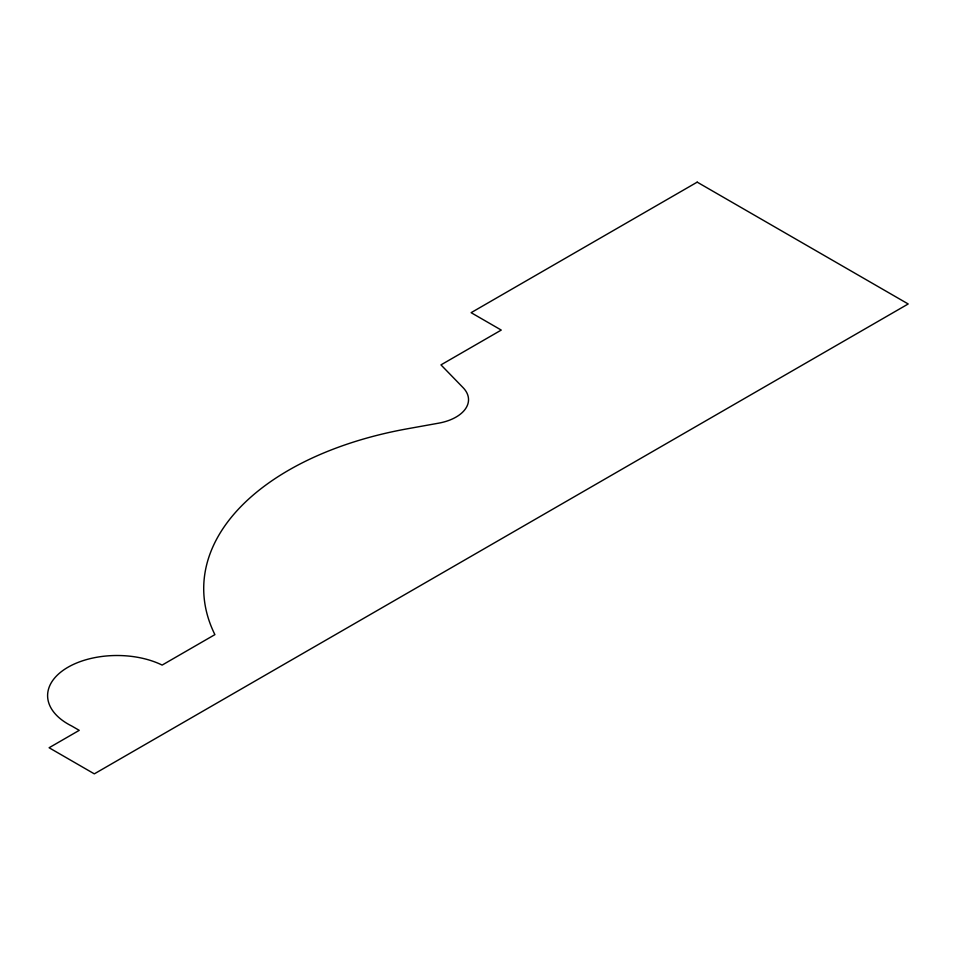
<?xml version="1.0" encoding="UTF-8"?>
<svg xmlns="http://www.w3.org/2000/svg" width="956" height="956" viewBox="0 0 956 956"><rect width="100%" height="100%" fill="white"/><g stroke="black" fill="none" stroke-linecap="round" stroke-linejoin="round"><path stroke-width="1.43" d="M697.199 182.142L471.117 312.672L501.255 330.071L440.967 364.881L463.086 387.646A42.626 24.617 0 0 1 438.565 423.185L407.435 428.778A289.895 167.372 0 0 0 214.897 634.629L162.138 665.089A69.477 40.116 0 0 0 64.327 669.511A69.477 40.116 0 0 0 71.712 725.998L79.24 730.348L49.103 747.747L94.321 773.858L908.2 303.972L697.199 182.142"/></g></svg>
